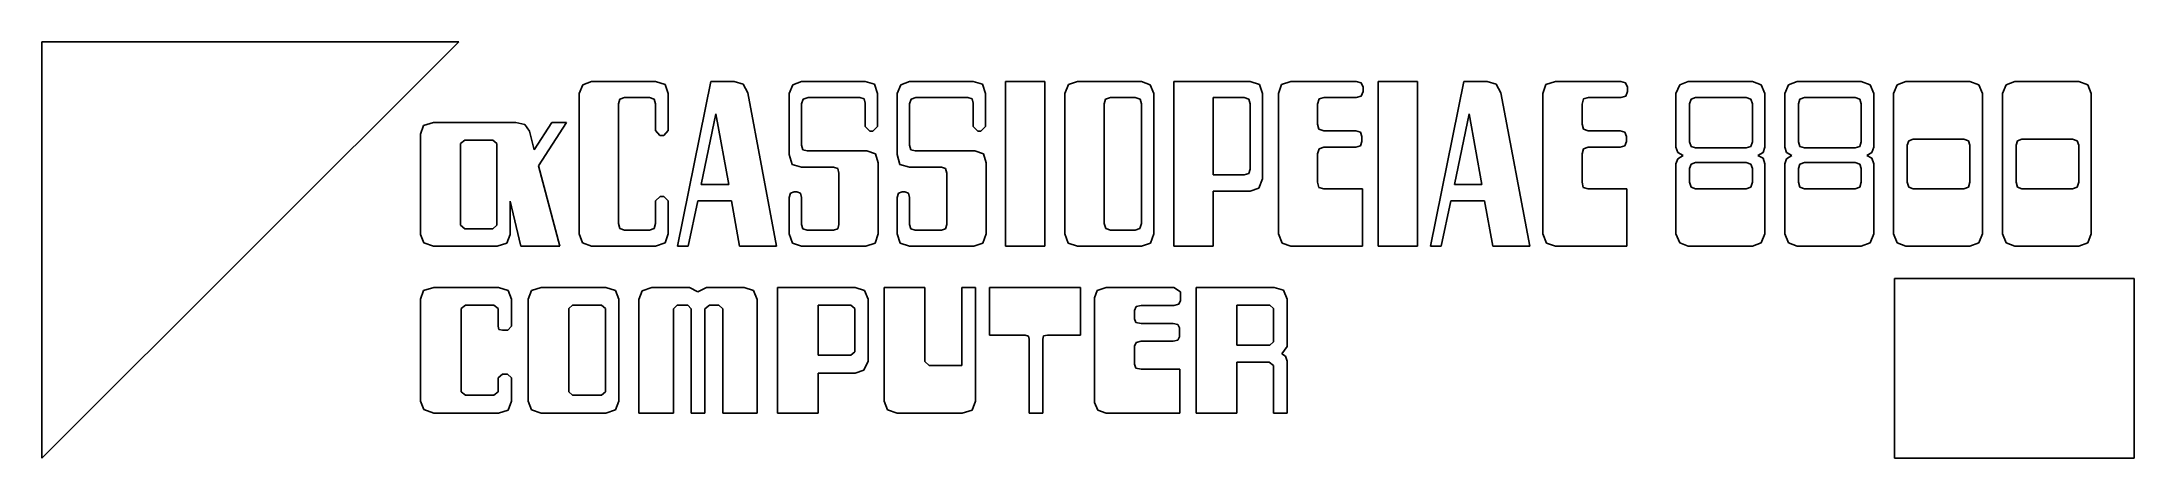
# Model space of a CAD drawing. Header units: millimetres. Extents: x 0 to 87.2, y 0 to 17.4.
import ezdxf

# ---------------------------------------------------------------- set-up
doc = ezdxf.new("R2010")
doc.units = ezdxf.units.MM
doc.layers.add('Layer 1', color=7, linetype='CONTINUOUS')

msp = doc.modelspace()

# ---------------------------------------------------------------- linework, layer by layer
at = {"layer": 'Layer 1'}
for p, q in [((0, 0), (17.385939, 17.385939)), ((17.385939, 17.385939), (0, 17.385939)), ((0, 17.385939), (0, 0)), ((22.922448, 15.734996), (22.561999, 15.584644)), ((25.594924, 15.734996), (22.922448, 15.734996)), ((25.9875, 15.6053), (25.594924, 15.734996)), ((27.890816, 15.734996), (26.504063, 8.84732)), ((28.864312, 15.734996), (27.890816, 15.734996)), ((29.238524, 15.613336), (28.864312, 15.734996)), ((31.683698, 15.734996), (31.319769, 15.584644)), ((34.337766, 15.734996), (31.683698, 15.734996)), ((34.722323, 15.615628), (34.337766, 15.734996)), ((36.183655, 15.734996), (35.819753, 15.584644)), ((38.837723, 15.734996), (36.183655, 15.734996)), ((39.22228, 15.615628), (38.837723, 15.734996)), ((40.187732, 15.734997), (41.822426, 15.734997)), ((40.187732, 8.847249), (40.187732, 15.734997)), ((41.822426, 15.734997), (41.822426, 8.847249)), ((43.190771, 15.734996), (42.807372, 15.608752)), ((45.854042, 15.734996), (43.190771, 15.734996)), ((46.221396, 15.584644), (45.854042, 15.734996)), ((50.390745, 15.734996), (47.204051, 15.734996)), ((47.204051, 15.734996), (47.204051, 8.84732)), ((50.775302, 15.601849), (50.390745, 15.734996)), ((52.089725, 15.734996), (51.693662, 15.598397)), ((54.808079, 15.734996), (52.089725, 15.734996)), ((55.015867, 15.666144), (54.808079, 15.734996)), ((55.726419, 15.734997), (57.361113, 15.734997)), ((55.726419, 8.847249), (55.726419, 15.734997)), ((57.361113, 15.734997), (57.361113, 8.847249)), ((59.298903, 15.734996), (57.912149, 8.84732)), ((60.272328, 15.734996), (59.298903, 15.734996)), ((60.646601, 15.613336), (60.272328, 15.734996)), ((63.119254, 15.734996), (62.723254, 15.598397)), ((65.837679, 15.734996), (63.119254, 15.734996)), ((66.04544, 15.666144), (65.837679, 15.734996)), ((68.658424, 15.734981), (68.297978, 15.584595)), ((71.330871, 15.734981), (68.658424, 15.734981)), ((71.702787, 15.584595), (71.330871, 15.734981)), ((73.195078, 15.734981), (72.834667, 15.584595)), ((75.867525, 15.734981), (73.195078, 15.734981)), ((76.239477, 15.584595), (75.867525, 15.734981)), ((77.731802, 15.734981), (77.37133, 15.584595)), ((80.404179, 15.734981), (77.731802, 15.734981)), ((80.77613, 15.584595), (80.404179, 15.734981)), ((82.268457, 15.734981), (81.90801, 15.584595)), ((84.940832, 15.734981), (82.268457, 15.734981)), ((85.312783, 15.584595), (84.940832, 15.734981)), ((22.561999, 15.584644), (22.40816, 15.220778)), ((22.40816, 15.220778), (22.40816, 9.361609)), ((24.042854, 14.789113), (24.106006, 14.987732)), ((24.106006, 14.987732), (24.299998, 15.055461)), ((24.299998, 15.055461), (25.33778, 15.055461)), ((25.33778, 15.055461), (25.531771, 14.987732)), ((25.531771, 14.987732), (25.594924, 14.789113)), ((26.118346, 15.220778), (25.9875, 15.6053)), ((26.118346, 13.687045), (26.118346, 15.220778)), ((29.433683, 15.257453), (29.238524, 15.613336)), ((30.636711, 8.84732), (29.433683, 15.257453)), ((31.319769, 15.584644), (31.169408, 15.220778)), ((31.169408, 15.220778), (31.169408, 12.676875)), ((31.683698, 14.789113), (31.751417, 14.987732)), ((31.751417, 14.987732), (31.949975, 15.055461)), ((31.949975, 15.055461), (34.108161, 15.055461)), ((34.108161, 15.055461), (34.288382, 15.001503)), ((34.288382, 15.001503), (34.337766, 14.816654)), ((34.852054, 15.220778), (34.722323, 15.615628)), ((34.852054, 13.843229), (34.852054, 15.220778)), ((35.819753, 15.584644), (35.669366, 15.220778)), ((35.669366, 15.220778), (35.669366, 12.676875)), ((36.183655, 14.789113), (36.251383, 14.987732)), ((36.251383, 14.987732), (36.450003, 15.055461)), ((36.450003, 15.055461), (38.60812, 15.055461)), ((38.60812, 15.055461), (38.788366, 15.001503)), ((38.788366, 15.001503), (38.837723, 14.816654)), ((39.352011, 15.220778), (39.22228, 15.615628)), ((39.352011, 13.843229), (39.352011, 15.220778)), ((42.807372, 15.608752), (42.658144, 15.220778)), ((42.658144, 15.220778), (42.658144, 9.361609)), ((44.301972, 14.789113), (44.358223, 14.991157)), ((44.358223, 14.991157), (44.559116, 15.055461)), ((44.559116, 15.055461), (45.596898, 15.055461)), ((45.596898, 15.055461), (45.801243, 14.994609)), ((45.801243, 14.994609), (45.854042, 14.789113)), ((46.368332, 15.220778), (46.221396, 15.584644)), ((46.368332, 9.361609), (46.368332, 15.220778)), ((48.838745, 11.831951), (48.838745, 15.055461)), ((48.838745, 15.055461), (50.1336, 15.055461)), ((50.1336, 15.055461), (50.334495, 14.994609)), ((50.334495, 14.994609), (50.390745, 14.789113)), ((50.905034, 15.220778), (50.775302, 15.601849)), ((50.905034, 11.666705), (50.905034, 15.220778)), ((51.693662, 15.598397), (51.566232, 15.220778)), ((51.566232, 15.220778), (51.566232, 9.361609)), ((53.200926, 14.779909), (53.26178, 15.000335)), ((53.26178, 15.000335), (53.467274, 15.055461)), ((53.467274, 15.055461), (54.808079, 15.055461)), ((54.808079, 15.055461), (55.019292, 15.118588)), ((55.092764, 15.487056), (55.015867, 15.666144)), ((55.019292, 15.118588), (55.092764, 15.312606)), ((55.092764, 15.312606), (55.092764, 15.487056)), ((60.84177, 15.257453), (60.646601, 15.613336)), ((62.044798, 8.84732), (60.84177, 15.257453)), ((62.723254, 15.598397), (62.595832, 15.220778)), ((62.595832, 15.220778), (62.595832, 9.361609)), ((64.230526, 14.779909), (64.291343, 15.000335)), ((64.291343, 15.000335), (64.496803, 15.055461)), ((64.496803, 15.055461), (65.837679, 15.055461)), ((65.837679, 15.055461), (66.048892, 15.118588)), ((66.122364, 15.487056), (66.04544, 15.666144)), ((66.048892, 15.118588), (66.122364, 15.312606)), ((66.122364, 15.312606), (66.122364, 15.487056)), ((68.297978, 15.584595), (68.144141, 15.220697)), ((68.144141, 15.220697), (68.144141, 12.979912)), ((68.713506, 14.789107), (68.775518, 14.987663)), ((68.775518, 14.987663), (68.961515, 15.055382)), ((68.961515, 15.055382), (71.07373, 15.055382)), ((71.07373, 15.055382), (71.267719, 14.987663)), ((71.267719, 14.987663), (71.330871, 14.789107)), ((71.854288, 15.220697), (71.702787, 15.584595)), ((71.854288, 12.979912), (71.854288, 15.220697)), ((72.834667, 15.584595), (72.680865, 15.220697)), ((72.680865, 15.220697), (72.680865, 12.979912)), ((73.25023, 14.789107), (73.312208, 14.987663)), ((73.312208, 14.987663), (73.498168, 15.055382)), ((73.498168, 15.055382), (75.610384, 15.055382)), ((75.610384, 15.055382), (75.804399, 14.987663)), ((75.804399, 14.987663), (75.867525, 14.789107)), ((76.391013, 15.220697), (76.239477, 15.584595)), ((76.391013, 12.979912), (76.391013, 15.220697)), ((77.37133, 15.584595), (77.21752, 15.220697)), ((77.21752, 15.220697), (77.21752, 9.36159)), ((80.927666, 15.220697), (80.77613, 15.584595)), ((80.927666, 9.36159), (80.927666, 15.220697)), ((81.90801, 15.584595), (81.754173, 15.220697)), ((81.754173, 15.220697), (81.754173, 9.36159)), ((85.46432, 15.220697), (85.312783, 15.584595)), ((85.46432, 9.36159), (85.46432, 15.220697)), ((15.918094, 13.891417), (16.333688, 14.017679)), ((16.333688, 14.017679), (19.768252, 14.017679)), ((19.768252, 14.017679), (20.141313, 13.931596)), ((20.535862, 12.877521), (21.265382, 14.017679)), ((21.880702, 14.017679), (20.712861, 12.210234)), ((21.265382, 14.017679), (21.880702, 14.017679)), ((24.042854, 9.793204), (24.042854, 14.789113)), ((25.594924, 14.789113), (25.594924, 13.687045)), ((27.495896, 11.427898), (28.111216, 14.385059)), ((28.111216, 14.385059), (28.643913, 11.427898)), ((31.683698, 13.071795), (31.683698, 14.789113)), ((34.337766, 14.816654), (34.337766, 13.843229)), ((36.183655, 13.071795), (36.183655, 14.789113)), ((38.837723, 14.816654), (38.837723, 13.843229)), ((44.301972, 9.793204), (44.301972, 14.789113)), ((45.854042, 14.789113), (45.854042, 9.793204)), ((50.390745, 14.789113), (50.390745, 12.070759)), ((53.200926, 13.944189), (53.200926, 14.779909)), ((58.903982, 11.427898), (59.519302, 14.385059)), ((59.519302, 14.385059), (60.051929, 11.427898)), ((64.230526, 13.944189), (64.230526, 14.779909)), ((68.713506, 13.209512), (68.713506, 14.789107)), ((71.330871, 14.789107), (71.330871, 13.209512)), ((73.25023, 13.209512), (73.25023, 14.789107)), ((75.867525, 14.789107), (75.867525, 13.209512)), ((15.791787, 13.530931), (15.918094, 13.891417)), ((15.791787, 9.333997), (15.791787, 13.530931)), ((17.637747, 13.282991), (17.463226, 13.145214)), ((17.463226, 13.145214), (17.463226, 9.728918)), ((18.80403, 13.282991), (17.637747, 13.282991)), ((18.978551, 13.145214), (18.80403, 13.282991)), ((18.978551, 9.728918), (18.978551, 13.145214)), ((20.141313, 13.931596), (20.328418, 13.659504)), ((20.328418, 13.659504), (20.535862, 12.877521)), ((25.594924, 13.687045), (25.769375, 13.475849)), ((25.769375, 13.475849), (25.943896, 13.475849)), ((25.943896, 13.475849), (26.118346, 13.687045)), ((34.337766, 13.843229), (34.530623, 13.659504)), ((34.530623, 13.659504), (34.659196, 13.659504)), ((34.659196, 13.659504), (34.852054, 13.843229)), ((38.837723, 13.843229), (39.030581, 13.659504)), ((39.030581, 13.659504), (39.159153, 13.659504)), ((39.159153, 13.659504), (39.352011, 13.843229)), ((53.253751, 13.734126), (53.200926, 13.944189)), ((53.45807, 13.668707), (53.253751, 13.734126)), ((54.789742, 13.668707), (53.45807, 13.668707)), ((54.983734, 13.614749), (54.789742, 13.668707)), ((54.983733, 13.041945), (55.046886, 13.227909)), ((55.046886, 13.429901), (54.983734, 13.614749)), ((55.046886, 13.227909), (55.046886, 13.429901)), ((64.283325, 13.734126), (64.230526, 13.944189)), ((64.48767, 13.668707), (64.283325, 13.734126)), ((65.819271, 13.668707), (64.48767, 13.668707)), ((66.013288, 13.614749), (65.819271, 13.668707)), ((66.076415, 13.429901), (66.013288, 13.614749)), ((66.013288, 13.041945), (66.076415, 13.227909)), ((66.076415, 13.227909), (66.076415, 13.429901)), ((68.775517, 13.015521), (68.713506, 13.209512)), ((71.330871, 13.209512), (71.267721, 13.015524)), ((73.312206, 13.015521), (73.25023, 13.209512)), ((75.867525, 13.209512), (75.804397, 13.015524)), ((77.786884, 13.071738), (77.848861, 13.257735)), ((77.848861, 13.257735), (78.034823, 13.319746)), ((78.034823, 13.319746), (80.147037, 13.319746)), ((80.147037, 13.319746), (80.341053, 13.257737)), ((80.341053, 13.257737), (80.404179, 13.071738)), ((82.323538, 13.071738), (82.385546, 13.257735)), ((82.385546, 13.257735), (82.571547, 13.319746)), ((82.571547, 13.319746), (84.683762, 13.319746)), ((84.683762, 13.319746), (84.877715, 13.257737)), ((84.877715, 13.257737), (84.940832, 13.071738)), ((31.169408, 12.676875), (31.285334, 12.263608)), ((31.285334, 12.263608), (31.683698, 12.153382)), ((31.733045, 12.88007), (31.683698, 13.071795)), ((31.91323, 12.832988), (31.733045, 12.88007)), ((34.402051, 12.832988), (31.91323, 12.832988)), ((34.764785, 12.714762), (34.402051, 12.832988)), ((34.879595, 12.327903), (34.764785, 12.714762)), ((34.879595, 9.361609), (34.879595, 12.327903)), ((35.669366, 12.676875), (35.785318, 12.263608)), ((35.785318, 12.263608), (36.183655, 12.153382)), ((36.233011, 12.88007), (36.183655, 13.071795)), ((36.413258, 12.832988), (36.233011, 12.88007)), ((38.902009, 12.832988), (36.413258, 12.832988)), ((39.264769, 12.714762), (38.902009, 12.832988)), ((39.379553, 12.327903), (39.264769, 12.714762)), ((39.379553, 9.361609), (39.379553, 12.327903)), ((53.200926, 12.713619), (53.264078, 12.919116)), ((53.200926, 11.519725), (53.200926, 12.713619)), ((53.264078, 12.919116), (53.45807, 12.979968)), ((53.45807, 12.979968), (54.789742, 12.979968)), ((54.789742, 12.979968), (54.983733, 13.041945)), ((64.230526, 12.713619), (64.293653, 12.919116)), ((64.230526, 11.519725), (64.230526, 12.713619)), ((64.293653, 12.919116), (64.48767, 12.979968)), ((64.48767, 12.979968), (65.819271, 12.979968)), ((65.819271, 12.979968), (66.013288, 13.041945)), ((68.144141, 12.979912), (68.218763, 12.765267)), ((68.218763, 12.496644), (68.144141, 12.291179)), ((68.144141, 12.291179), (68.144141, 9.36159)), ((68.218763, 12.765267), (68.438028, 12.640147)), ((68.438028, 12.640147), (68.218763, 12.496644)), ((68.713506, 12.089119), (68.775518, 12.283135)), ((68.961515, 12.952371), (68.775517, 13.015521)), ((68.775518, 12.283135), (68.961515, 12.346261)), ((71.07373, 12.952371), (68.961515, 12.952371)), ((68.961515, 12.346261), (71.07373, 12.346261)), ((71.267721, 13.015524), (71.07373, 12.952371)), ((71.07373, 12.346261), (71.267719, 12.283133)), ((71.267719, 12.283133), (71.330871, 12.089119)), ((71.560473, 12.640147), (71.779702, 12.768716)), ((71.779702, 12.524205), (71.560473, 12.640147)), ((71.779702, 12.768716), (71.854288, 12.979912)), ((71.854288, 12.291179), (71.779702, 12.524205)), ((71.854288, 9.36159), (71.854288, 12.291179)), ((72.680865, 12.979912), (72.755452, 12.765267)), ((72.755452, 12.496644), (72.680865, 12.291179)), ((72.680865, 12.291179), (72.680865, 9.36159)), ((72.755452, 12.765267), (72.974681, 12.640147)), ((72.974681, 12.640147), (72.755452, 12.496644)), ((73.25023, 12.089119), (73.312208, 12.283135)), ((73.498168, 12.952371), (73.312206, 13.015521)), ((73.312208, 12.283135), (73.498168, 12.346261)), ((75.610384, 12.952371), (73.498168, 12.952371)), ((73.498168, 12.346261), (75.610384, 12.346261)), ((75.804397, 13.015524), (75.610384, 12.952371)), ((75.610384, 12.346261), (75.804399, 12.283133)), ((75.804399, 12.283133), (75.867525, 12.089119)), ((76.097126, 12.640147), (76.316391, 12.768716)), ((76.316391, 12.524205), (76.097126, 12.640147)), ((76.316391, 12.768716), (76.391013, 12.979912)), ((76.391013, 12.291179), (76.316391, 12.524205)), ((76.391013, 9.36159), (76.391013, 12.291179)), ((77.786884, 11.519755), (77.786884, 13.071738)), ((80.404179, 13.071738), (80.404179, 11.519755)), ((82.323538, 11.519755), (82.323538, 13.071738)), ((84.940832, 13.071738), (84.940832, 11.519755)), ((20.712861, 12.210234), (21.604938, 8.84732)), ((28.643913, 11.427898), (27.495896, 11.427898)), ((31.683698, 12.153382), (33.015298, 12.153382)), ((33.015298, 12.153382), (33.187492, 12.101735)), ((33.187492, 12.101735), (33.235697, 11.905442)), ((33.235697, 11.905442), (33.235697, 9.756459)), ((36.183655, 12.153382), (37.515255, 12.153382)), ((37.515255, 12.153382), (37.687449, 12.101735)), ((37.687449, 12.101735), (37.735655, 11.905442)), ((37.735655, 11.905442), (37.735655, 9.756459)), ((50.1336, 11.831951), (48.838745, 11.831951)), ((50.337945, 11.885909), (50.1336, 11.831951)), ((50.390745, 12.070759), (50.337945, 11.885909)), ((50.754646, 11.280971), (50.905034, 11.666705)), ((53.2503, 11.3039), (53.200926, 11.519725)), ((60.051929, 11.427898), (58.903982, 11.427898)), ((64.279873, 11.3039), (64.230526, 11.519725)), ((68.713506, 11.519755), (68.713506, 12.089119)), ((68.775517, 11.321137), (68.713506, 11.519755)), ((71.330871, 11.519755), (71.267721, 11.321137)), ((71.330871, 12.089119), (71.330871, 11.519755)), ((73.25023, 11.519755), (73.25023, 12.089119)), ((73.312206, 11.321137), (73.25023, 11.519755)), ((75.867525, 11.519755), (75.804397, 11.321137)), ((75.867525, 12.089119), (75.867525, 11.519755)), ((77.84886, 11.321137), (77.786884, 11.519755)), ((80.404179, 11.519755), (80.341051, 11.321137)), ((82.385549, 11.321137), (82.323538, 11.519755)), ((84.940832, 11.519755), (84.877713, 11.321137)), ((19.648812, 10.206462), (19.529657, 10.732645)), ((19.529657, 10.732645), (19.529657, 9.483384)), ((25.787783, 10.932017), (25.594924, 10.748292)), ((25.594924, 10.748292), (25.594924, 9.793204)), ((25.934692, 10.932017), (25.787783, 10.932017)), ((26.118346, 10.748292), (25.934692, 10.932017)), ((26.118346, 9.361609), (26.118346, 10.748292)), ((26.944933, 8.84732), (27.348987, 10.739158)), ((27.348987, 10.739158), (28.754077, 10.739158)), ((28.754077, 10.739158), (29.093845, 8.84732)), ((31.218765, 11.066313), (31.169408, 10.886068)), ((31.169408, 10.886068), (31.169408, 9.361609)), ((31.3714, 11.115671), (31.218765, 11.066313)), ((31.481635, 11.115671), (31.3714, 11.115671)), ((31.641209, 11.062863), (31.481635, 11.115671)), ((31.683698, 10.886068), (31.641209, 11.062863)), ((31.683698, 9.756459), (31.683698, 10.886068)), ((35.718731, 11.066313), (35.669366, 10.886068)), ((35.669366, 10.886068), (35.669366, 9.361609)), ((35.871428, 11.115671), (35.718731, 11.066313)), ((35.981593, 11.115671), (35.871428, 11.115671)), ((36.141167, 11.062863), (35.981593, 11.115671)), ((36.183655, 10.886068), (36.141167, 11.062863)), ((36.183655, 9.756459), (36.183655, 10.886068)), ((48.838745, 8.84732), (48.838745, 11.143212)), ((48.838745, 11.143212), (50.390745, 11.143212)), ((50.390745, 11.143212), (50.754646, 11.280971)), ((53.45807, 11.253376), (53.2503, 11.3039)), ((55.065223, 11.253376), (53.45807, 11.253376)), ((55.065223, 8.84732), (55.065223, 11.253376)), ((58.352949, 8.84732), (58.757073, 10.739158)), ((58.757073, 10.739158), (60.162164, 10.739158)), ((60.162164, 10.739158), (60.501931, 8.84732)), ((64.48767, 11.253376), (64.279873, 11.3039)), ((66.094753, 11.253376), (64.48767, 11.253376)), ((66.094753, 8.84732), (66.094753, 11.253376)), ((68.961515, 11.253408), (68.775517, 11.321137)), ((71.07373, 11.253408), (68.961515, 11.253408)), ((71.267721, 11.321137), (71.07373, 11.253408)), ((73.498168, 11.253408), (73.312206, 11.321137)), ((75.610384, 11.253408), (73.498168, 11.253408)), ((75.804397, 11.321137), (75.610384, 11.253408)), ((78.034823, 11.253408), (77.84886, 11.321137)), ((80.147037, 11.253408), (78.034823, 11.253408)), ((80.341051, 11.321137), (80.147037, 11.253408)), ((82.571547, 11.253408), (82.385549, 11.321137)), ((84.683762, 11.253408), (82.571547, 11.253408)), ((84.877713, 11.321137), (84.683762, 11.253408)), ((17.463226, 9.728918), (17.637747, 9.582008)), ((18.80403, 9.582008), (18.978551, 9.728918)), ((19.979447, 8.84732), (19.648812, 10.206462)), ((24.106007, 9.59461), (24.042854, 9.793204)), ((25.594924, 9.793204), (25.531772, 9.59461)), ((31.733045, 9.576237), (31.683698, 9.756459)), ((33.235697, 9.756459), (33.187493, 9.576238)), ((36.233011, 9.576237), (36.183655, 9.756459)), ((37.735655, 9.756459), (37.687448, 9.576238)), ((44.365125, 9.59461), (44.301972, 9.793204)), ((45.854042, 9.793204), (45.79089, 9.59461)), ((15.92497, 8.994229), (15.791787, 9.333997)), ((16.333688, 8.84732), (15.92497, 8.994229)), ((18.987756, 8.84732), (16.333688, 8.84732)), ((17.637747, 9.582008), (18.80403, 9.582008)), ((19.386084, 8.973574), (18.987756, 8.84732)), ((18.987756, 8.84732), (18.987756, 8.84732)), ((19.529586, 9.333997), (19.386084, 8.973574)), ((19.529657, 9.483384), (19.529586, 9.483242)), ((19.529586, 9.483242), (19.529586, 9.333997)), ((21.604938, 8.84732), (19.979447, 8.84732)), ((22.40816, 9.361609), (22.541343, 8.987353)), ((22.541343, 8.987353), (22.922448, 8.84732)), ((22.922448, 8.84732), (25.594924, 8.84732)), ((24.299998, 9.526855), (24.106007, 9.59461)), ((25.33778, 9.526855), (24.299998, 9.526855)), ((25.531772, 9.59461), (25.33778, 9.526855)), ((25.594924, 8.84732), (25.9875, 8.994256)), ((25.9875, 8.994256), (26.118346, 9.361609)), ((26.504063, 8.84732), (26.944933, 8.84732)), ((29.093845, 8.84732), (30.636711, 8.84732)), ((31.169408, 9.361609), (31.299113, 8.977025)), ((31.299113, 8.977025), (31.683698, 8.84732)), ((31.683698, 8.84732), (34.365307, 8.84732)), ((31.91323, 9.526855), (31.733045, 9.576237)), ((33.015298, 9.526855), (31.91323, 9.526855)), ((33.187493, 9.576238), (33.015298, 9.526855)), ((34.365307, 8.84732), (34.746412, 8.983928)), ((34.746412, 8.983928), (34.879595, 9.361609)), ((35.669366, 9.361609), (35.799098, 8.977025)), ((35.799098, 8.977025), (36.183655, 8.84732)), ((36.183655, 8.84732), (38.865264, 8.84732)), ((36.413258, 9.526855), (36.233011, 9.576237)), ((37.515255, 9.526855), (36.413258, 9.526855)), ((37.687448, 9.576238), (37.515255, 9.526855)), ((38.865264, 8.84732), (39.246396, 8.983928)), ((39.246396, 8.983928), (39.379553, 9.361609)), ((41.822426, 8.847249), (40.187732, 8.847249)), ((42.658144, 9.361609), (42.793593, 8.983928)), ((42.793593, 8.983928), (43.190771, 8.84732)), ((43.190771, 8.84732), (45.854042, 8.84732)), ((44.559116, 9.526855), (44.365125, 9.59461)), ((45.596898, 9.526855), (44.559116, 9.526855)), ((45.79089, 9.59461), (45.596898, 9.526855)), ((45.854042, 8.84732), (46.228272, 8.983928)), ((46.228272, 8.983928), (46.368332, 9.361609)), ((47.204051, 8.84732), (48.838745, 8.84732)), ((51.566232, 9.361609), (51.721221, 8.983928)), ((51.721221, 8.983928), (52.089725, 8.84732)), ((52.089725, 8.84732), (55.065223, 8.84732)), ((57.361113, 8.847249), (55.726419, 8.847249)), ((57.912149, 8.84732), (58.352949, 8.84732)), ((60.501931, 8.84732), (62.044798, 8.84732)), ((62.595832, 9.361609), (62.750786, 8.983928)), ((62.750786, 8.983928), (63.119254, 8.84732)), ((63.119254, 8.84732), (66.094753, 8.84732)), ((68.144141, 9.36159), (68.297978, 8.994241)), ((68.297978, 8.994241), (68.658424, 8.847307)), ((68.658424, 8.847307), (71.330871, 8.847307)), ((71.330871, 8.847307), (71.702787, 8.994241)), ((71.702787, 8.994241), (71.854288, 9.36159)), ((72.680865, 9.36159), (72.834667, 8.994241)), ((72.834667, 8.994241), (73.195078, 8.847307)), ((73.195078, 8.847307), (75.867525, 8.847307)), ((75.867525, 8.847307), (76.239477, 8.994241)), ((76.239477, 8.994241), (76.391013, 9.36159)), ((77.21752, 9.36159), (77.37133, 8.994241)), ((77.37133, 8.994241), (77.731802, 8.847307)), ((77.731802, 8.847307), (80.404179, 8.847307)), ((80.404179, 8.847307), (80.77613, 8.994241)), ((80.77613, 8.994241), (80.927666, 9.36159)), ((81.754173, 9.36159), (81.90801, 8.994241)), ((81.90801, 8.994241), (82.268457, 8.847307)), ((82.268457, 8.847307), (84.940832, 8.847307)), ((84.940832, 8.847307), (85.312783, 8.994241)), ((85.312783, 8.994241), (85.46432, 9.36159)), ((15.919998, 7.001419), (15.791819, 6.635514)), ((16.341835, 7.129617), (15.919998, 7.001419)), ((19.036004, 7.129617), (16.341835, 7.129617)), ((19.450834, 7.008427), (19.036004, 7.129617)), ((19.586021, 6.635514), (19.450834, 7.008427)), ((20.416894, 7.001419), (20.275896, 6.635514)), ((20.816569, 7.129617), (20.416894, 7.001419)), ((23.520081, 7.129617), (20.816569, 7.129617)), ((23.919756, 7.008427), (23.520081, 7.129617)), ((24.060755, 6.635514), (23.919756, 7.008427)), ((25.026779, 6.989768), (24.899759, 6.626172)), ((25.440504, 7.129617), (25.026779, 6.989768)), ((27.006611, 7.129617), (25.440504, 7.129617)), ((27.360927, 6.952458), (27.006611, 7.129617)), ((27.715171, 7.129617), (27.360927, 6.952458)), ((29.281277, 7.129617), (27.715171, 7.129617)), ((29.675167, 6.996775), (29.281277, 7.129617)), ((29.831294, 6.626172), (29.675167, 6.996775)), ((33.914556, 7.129617), (30.67037, 7.129617)), ((30.67037, 7.129617), (30.67037, 1.881064)), ((34.300243, 7.008427), (33.914556, 7.129617)), ((34.455229, 6.635514), (34.300243, 7.008427)), ((36.82311, 7.129617), (35.12649, 7.129617)), ((35.12649, 7.129617), (35.12649, 2.375167)), ((36.82311, 4.043903), (36.82311, 7.129617)), ((38.929963, 7.129617), (38.361332, 7.129617)), ((38.361332, 7.129617), (38.361332, 3.866745)), ((38.929963, 2.375167), (38.929963, 7.129617)), ((43.311554, 7.129617), (39.51728, 7.129617)), ((39.51728, 7.129617), (39.51728, 5.134593)), ((43.311554, 5.134593), (43.311554, 7.129617)), ((44.004906, 7.004932), (43.898871, 6.691429)), ((44.38363, 7.129617), (44.004906, 7.004932)), ((47.198972, 7.129617), (44.38363, 7.129617)), ((47.487958, 6.943187), (47.198972, 7.129617)), ((51.384717, 7.129617), (48.131189, 7.129617)), ((48.131189, 7.129617), (48.131189, 1.881064)), ((51.780916, 7.011903), (51.384717, 7.129617)), ((51.925392, 6.635514), (51.780916, 7.011903)), ((77.25, 7.500001), (87.25, 7.500001)), ((77.25, 0.000001), (77.25, 7.500001)), ((87.25, 7.500001), (87.25, 0.000001)), ((15.791819, 6.635514), (15.791819, 2.375167)), ((17.48844, 6.24397), (17.665598, 6.383828)), ((17.48844, 2.776054), (17.48844, 6.24397)), ((17.665598, 6.383828), (18.849503, 6.383828)), ((18.849503, 6.383828), (19.026661, 6.24397)), ((19.026661, 6.24397), (19.026661, 5.516795)), ((19.586021, 5.516795), (19.586021, 6.635514)), ((20.275896, 6.635514), (20.275896, 2.375167)), ((21.972513, 6.24397), (22.121714, 6.383828)), ((21.972513, 2.776054), (21.972513, 6.24397)), ((22.121714, 6.383828), (23.342919, 6.383828)), ((23.342919, 6.383828), (23.510734, 6.24397)), ((23.510734, 6.24397), (23.510734, 2.776054)), ((24.060755, 2.375167), (24.060755, 6.635514)), ((24.899759, 6.626172), (24.899759, 1.881064)), ((26.335423, 6.234627), (26.493894, 6.383828)), ((26.335423, 1.881064), (26.335423, 6.234627)), ((26.493894, 6.383828), (26.932082, 6.383828)), ((26.932082, 6.383828), (27.081211, 6.234627)), ((27.081211, 6.234627), (27.081211, 1.881064)), ((27.64057, 6.234627), (27.836342, 6.383828)), ((27.64057, 1.881064), (27.64057, 6.234627)), ((27.836342, 6.383828), (28.227887, 6.383828)), ((28.227887, 6.383828), (28.395702, 6.234627)), ((28.395702, 6.234627), (28.395702, 1.881064)), ((29.831294, 1.881064), (29.831294, 6.626172)), ((32.366991, 4.304932), (32.366991, 6.383828)), ((32.366991, 6.383828), (33.728126, 6.383828)), ((33.728126, 6.383828), (33.905212, 6.24397)), ((33.905212, 6.24397), (33.905212, 4.444719)), ((34.455229, 4.053245), (34.455229, 6.635514)), ((43.898871, 6.691429), (43.898871, 2.319253)), ((45.567535, 6.169369), (45.626972, 6.334858)), ((45.567535, 5.824468), (45.567535, 6.169369)), ((45.626972, 6.334858), (45.847251, 6.374485)), ((45.847251, 6.374485), (47.198972, 6.374485)), ((47.198972, 6.374485), (47.413376, 6.428099)), ((47.413376, 6.428099), (47.487958, 6.5796)), ((47.487958, 6.5796), (47.487958, 6.943187)), ((49.827882, 4.715091), (49.827882, 6.383828)), ((49.827882, 6.383828), (51.207632, 6.383828)), ((51.207632, 6.383828), (51.366103, 6.24397)), ((51.366103, 6.24397), (51.366103, 4.854949)), ((51.925392, 4.66852), (51.925392, 6.635514)), ((19.026661, 5.516795), (19.062793, 5.380504)), ((19.062793, 5.380504), (19.203819, 5.349052)), ((19.203819, 5.349052), (19.43682, 5.349052)), ((19.43682, 5.349052), (19.586021, 5.516795)), ((45.622299, 5.670656), (45.567535, 5.824468)), ((45.837908, 5.628696), (45.622299, 5.670656)), ((47.180357, 5.628696), (45.837908, 5.628696)), ((47.377242, 5.584424), (47.180357, 5.628696)), ((47.441315, 5.442266), (47.377242, 5.584424)), ((47.441315, 5.069336), (47.441315, 5.442266)), ((33.905212, 4.444719), (33.728126, 4.304932)), ((39.51728, 5.134593), (41.008858, 5.134593)), ((41.008858, 5.134593), (41.148716, 5.099629)), ((41.148716, 5.099629), (41.176673, 4.966778)), ((41.176673, 4.966778), (41.176673, 1.881064)), ((41.745375, 4.966778), (41.77566, 5.106636)), ((41.745375, 1.881064), (41.745375, 4.966778)), ((41.77566, 5.106636), (41.931805, 5.134593)), ((41.931805, 5.134593), (43.311554, 5.134593)), ((45.567535, 4.677792), (45.632808, 4.836299)), ((45.567535, 3.922731), (45.567535, 4.677792)), ((45.632808, 4.836299), (45.837908, 4.882906)), ((45.837908, 4.882906), (47.180357, 4.882906)), ((47.180357, 4.882906), (47.377244, 4.93068)), ((47.377244, 4.93068), (47.441315, 5.069336)), ((51.207632, 4.715091), (49.827882, 4.715091)), ((51.366103, 4.854949), (51.207632, 4.715091)), ((51.711005, 4.360847), (51.925392, 4.66852)), ((19.203819, 3.5125), (19.026661, 3.354028)), ((19.418206, 3.5125), (19.203819, 3.5125)), ((19.586021, 3.354028), (19.418206, 3.5125)), ((33.728126, 4.304932), (32.366991, 4.304932)), ((32.366991, 1.881064), (32.366991, 3.549801)), ((32.366991, 3.549801), (33.914556, 3.549801)), ((33.914556, 3.549801), (34.282778, 3.672158)), ((34.282778, 3.672158), (34.455229, 4.053245)), ((37.00027, 3.866745), (36.82311, 4.043903)), ((38.361332, 3.866745), (37.00027, 3.866745)), ((45.618823, 3.757243), (45.567535, 3.922731)), ((45.837908, 3.717616), (45.618823, 3.757243)), ((47.460001, 3.717616), (45.837908, 3.717616)), ((47.460001, 1.881064), (47.460001, 3.717616)), ((49.827882, 1.881064), (49.827882, 4.015946)), ((49.827882, 4.015946), (51.179603, 4.015946)), ((51.179603, 4.015946), (51.366103, 3.866745)), ((51.366103, 3.866745), (51.366103, 1.881064)), ((51.863638, 4.259466), (51.711005, 4.360847)), ((51.925392, 4.053245), (51.863638, 4.259466)), ((51.925392, 1.881064), (51.925392, 4.053245)), ((17.665598, 2.626853), (17.48844, 2.776054)), ((18.849503, 2.626853), (17.665598, 2.626853)), ((19.026661, 2.776054), (18.849503, 2.626853)), ((19.026661, 3.354028), (19.026661, 2.776054)), ((19.586021, 2.375167), (19.586021, 3.354028)), ((22.121714, 2.626853), (21.972513, 2.776054)), ((23.342919, 2.626853), (22.121714, 2.626853)), ((23.510734, 2.776054), (23.342919, 2.626853)), ((15.791819, 2.375167), (15.926978, 2.030229)), ((15.926978, 2.030229), (16.341835, 1.881064)), ((16.341835, 1.881064), (19.036004, 1.881064)), ((19.036004, 1.881064), (19.44035, 2.009261)), ((19.44035, 2.009261), (19.586021, 2.375167)), ((20.275896, 2.375167), (20.416894, 2.012765)), ((20.416894, 2.012765), (20.816569, 1.881064)), ((20.816569, 1.881064), (23.520081, 1.881064)), ((23.520081, 1.881064), (23.919756, 2.012765)), ((23.919756, 2.012765), (24.060755, 2.375167)), ((24.899759, 1.881064), (26.335423, 1.881064)), ((27.081211, 1.881064), (27.64057, 1.881064)), ((28.395702, 1.881064), (29.831294, 1.881064)), ((30.67037, 1.881064), (32.366991, 1.881064)), ((35.12649, 2.375167), (35.263985, 2.012765)), ((35.263985, 2.012765), (35.667163, 1.881064)), ((35.667163, 1.881064), (38.379946, 1.881064)), ((38.379946, 1.881064), (38.787796, 2.009261)), ((38.787796, 2.009261), (38.929963, 2.375167)), ((41.176673, 1.881064), (41.745375, 1.881064)), ((43.898871, 2.319253), (44.029377, 2.005776)), ((44.029377, 2.005776), (44.38363, 1.881064)), ((44.38363, 1.881064), (47.460001, 1.881064)), ((48.131189, 1.881064), (49.827882, 1.881064)), ((51.366103, 1.881064), (51.925392, 1.881064)), ((87.25, 0.000001), (77.25, 0.000001))]:
    msp.add_line(p, q, dxfattribs=at)

doc.saveas('drawing.dxf')
